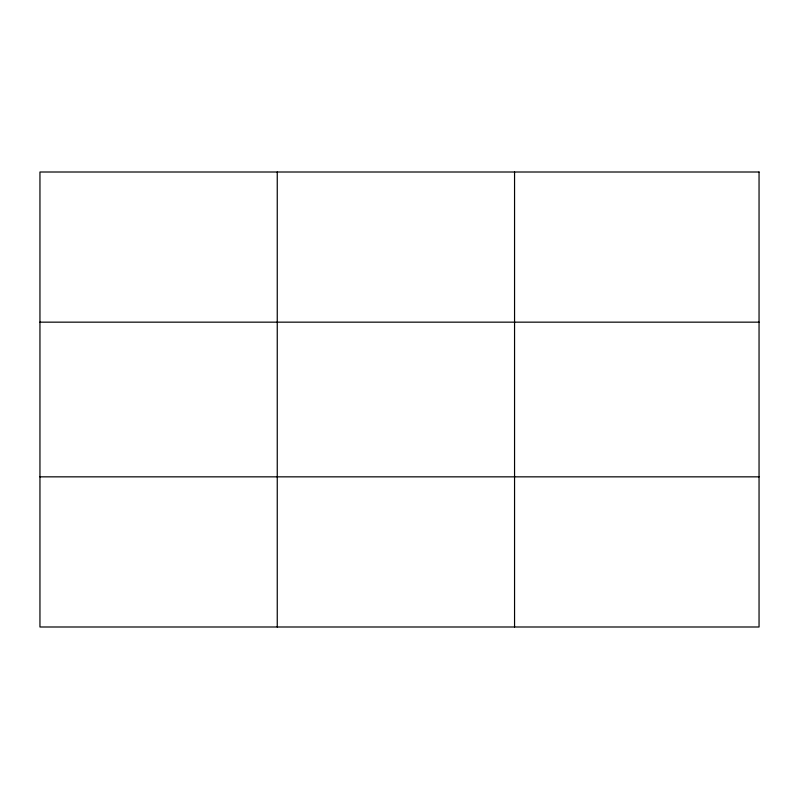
<?xml version="1.0" encoding="UTF-8"?>
<svg xmlns="http://www.w3.org/2000/svg" width="799" height="799" viewBox="0 0 799 799"><rect width="100%" height="100%" fill="white"/><g stroke="black" fill="none" stroke-linecap="round" stroke-linejoin="round"><path stroke-width="1.2" d="M277.253 172.005L277.253 626.995M514.556 172.005L514.556 626.995M39.95 322.157L759.05 322.157M39.95 476.843L759.05 476.843M759.05 172.005L759.05 626.995L39.95 626.995L39.95 172.005L759.05 172.005"/></g></svg>
